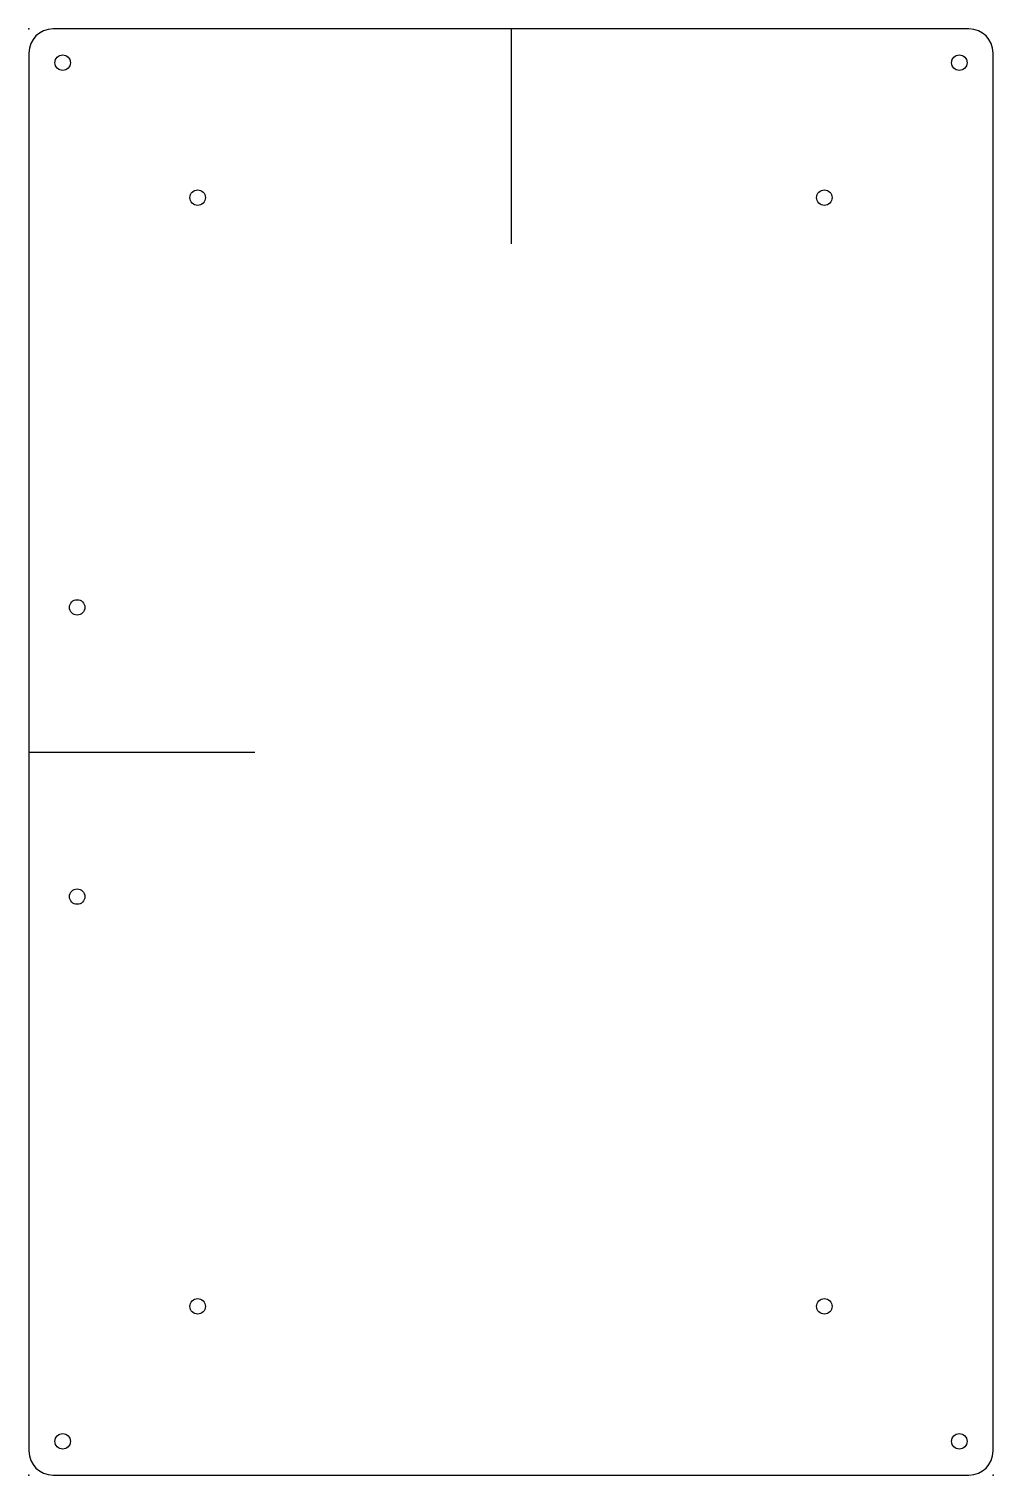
# Model space of a CAD drawing. Header units: millimetres. Extents: x 0 to 200, y 0 to 300.
import ezdxf

# ---------------------------------------------------------------- set-up
doc = ezdxf.new("R2010")
doc.units = ezdxf.units.MM
doc.header["$MEASUREMENT"] = 0
doc.layers.add('测力台样式 v6_Sketch2', color=7, linetype='Continuous')

msp = doc.modelspace()

# ---------------------------------------------------------------- linework, layer by layer
at = {"layer": '测力台样式 v6_Sketch2'}
for p, q in [((195, 300), (5, 300)), ((100, 300), (100, 255.45)), ((0, 295), (0, 5)), ((200, 5), (200, 295)), ((0, 150), (46.83, 150)), ((5, 0), (195, 0))]:
    msp.add_line(p, q, dxfattribs=at)
for centre in [(7, 293), (193, 293), (35, 265), (165, 265), (10, 180), (10, 120), (35, 35), (165, 35), (7, 7), (193, 7)]:
    msp.add_circle(centre, 1.6, dxfattribs=at)
for centre, start, end in [((5, 295), 90, 180), ((195, 295), 0, 90), ((5, 5), 180, 270), ((195, 5), 270, 0)]:
    msp.add_arc(centre, 5, start, end, dxfattribs=at)
for p in [(0, 300), (0, 0), (0, 0), (200, 0)]:
    msp.add_point(p, dxfattribs=at)

doc.saveas('drawing.dxf')
